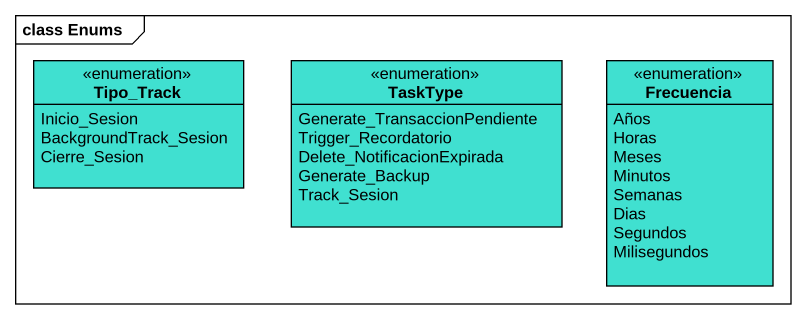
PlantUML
@startuml
mainframe class Enums
hide circle
hide empty members
enum Tipo_Track #40E0D0 {
  Inicio_Sesion
  BackgroundTrack_Sesion
  Cierre_Sesion
}
enum TaskType #40E0D0 {
  Generate_TransaccionPendiente
  Trigger_Recordatorio
  Delete_NotificacionExpirada
  Generate_Backup
  Track_Sesion
}
enum Frecuencia <<enumeration>> #40E0D0 {
  Años
  Horas
  Meses
  Minutos
  Semanas
  Dias
  Segundos
  Milisegundos
}
@enduml
